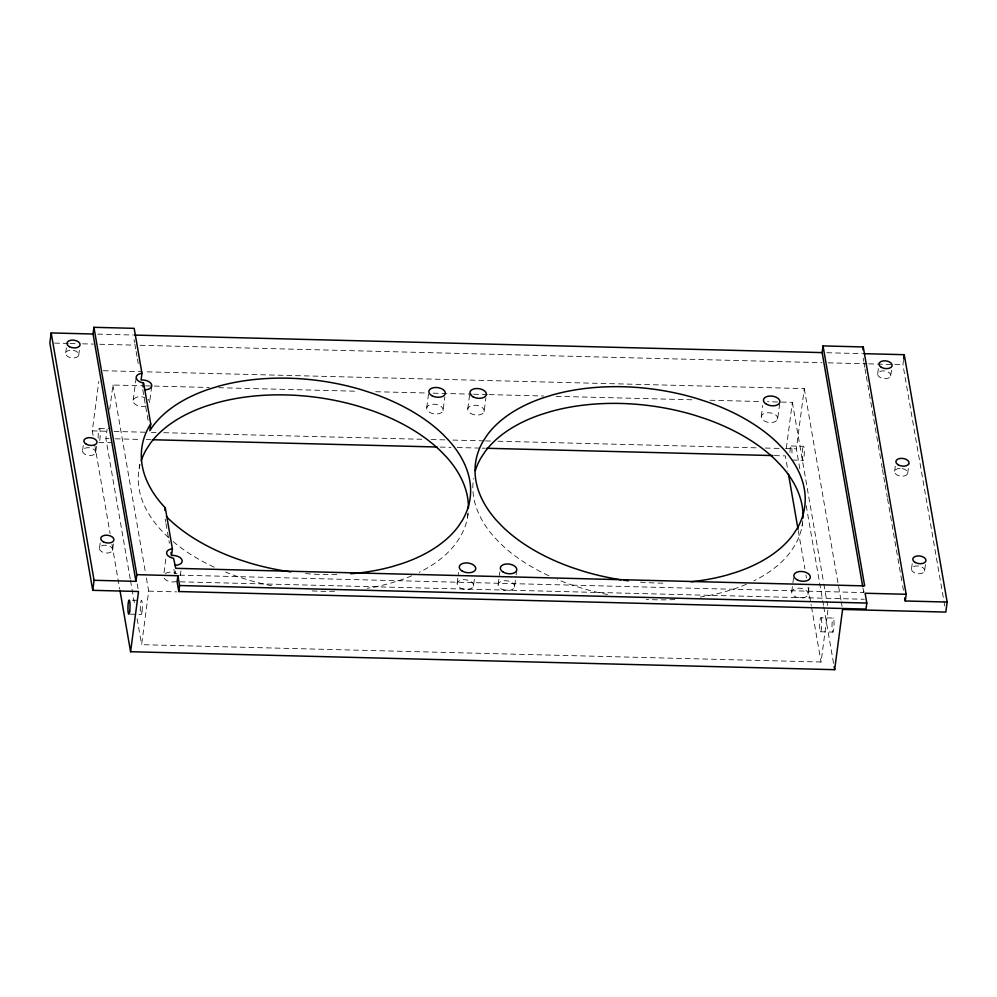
<?xml version="1.0" encoding="UTF-8"?>
<svg xmlns="http://www.w3.org/2000/svg" width="997" height="997" viewBox="0 0 997 997"><rect width="100%" height="100%" fill="white"/><g stroke="black" fill="none" stroke-linecap="round" stroke-linejoin="round"><path stroke-width="0.75" stroke-dasharray="4.99 3.74" d="M65.69 352.876L66.625 345.71M78.726 355.231L79.86 346.632M82.601 450.42L83.549 443.241M93.082 435.477L92.285 430.878L98.803 381.465M95.637 452.775A6.643 3.863 7.5 0 0 86.764 447.753A6.643 3.863 7.5 0 0 84.957 454.258A6.643 3.863 7.5 0 0 95.637 452.775L96.958 442.73M130.246 579.02L105.881 438.555L107.09 429.371M109.707 409.493L112.935 385.016L144.029 385.814M99.513 547.951L100.46 540.785M112.561 550.319A6.643 3.863 7.5 0 0 103.676 545.297A6.643 3.863 7.5 0 0 101.868 551.79A6.643 3.863 7.5 0 0 112.561 550.319L113.683 541.707M133.199 400.146L136.091 378.187M139.169 468.59L139.742 464.191M151.706 386.362L149.513 403.087A8.3 4.835 7.5 0 0 148.042 399.348M827.909 610.002L821.054 662.008L141.624 644.673L148.678 591.134L145.761 574.347M164.019 572.664L166.138 556.563M175.073 573.686L175.422 571.007M180.332 575.506L180.931 570.945M426.741 407.636L428.536 393.952M443.042 410.577A8.3 4.835 7.5 0 0 431.938 404.308A8.3 4.835 7.5 0 0 429.682 412.434A8.3 4.835 7.5 0 0 443.042 410.577L444.836 396.893M467.792 408.683L469.587 394.999M457.162 583.083L458.558 572.44M467.493 517.593L468.092 513.031M484.093 411.624A8.3 4.835 7.5 0 0 472.989 405.355A8.3 4.835 7.5 0 0 470.734 413.481A8.3 4.835 7.5 0 0 484.093 411.624L485.888 397.94M473.463 586.037A8.3 4.835 7.5 0 0 462.359 579.768A8.3 4.835 7.5 0 0 460.103 587.881A8.3 4.835 7.5 0 0 473.463 586.037L474.46 578.422M498.213 584.13L499.809 571.966M514.514 587.083A8.3 4.835 7.5 0 0 503.423 580.815A8.3 4.835 7.5 0 0 501.155 588.928A8.3 4.835 7.5 0 0 514.514 587.083L515.923 576.428M516.122 574.908L516.72 570.346M761.322 416.173L762.717 405.517M777.623 419.114A8.3 4.835 7.5 0 0 766.519 412.845A8.3 4.835 7.5 0 0 764.263 420.958A8.3 4.835 7.5 0 0 777.623 419.114L779.629 403.91M786.321 448.239L792.366 402.352L767.491 401.716M799.806 468.777L796.354 448.837L804.28 388.606L143.742 371.756M791.743 591.62L793.749 576.416M802.087 526.129L802.485 523.089M808.044 594.561A8.3 4.835 7.5 0 0 796.952 588.292A8.3 4.835 7.5 0 0 794.696 596.418A8.3 4.835 7.5 0 0 808.044 594.561L809.053 586.959M877.721 373.588L878.856 364.989M890.757 375.944A6.643 3.863 7.5 0 0 881.884 370.934A6.643 3.863 7.5 0 0 880.077 377.427A6.643 3.863 7.5 0 0 890.757 375.944L891.517 370.211M179.56 575.144L863.763 592.592L864.299 588.579M944.77 605.977L902.933 364.74L903.506 360.44M894.633 471.132L895.767 462.521M907.669 473.488L909.002 463.443M911.545 568.664L912.679 560.065M924.593 571.032A6.643 3.863 7.5 0 0 915.707 566.009A6.643 3.863 7.5 0 0 913.9 572.502A6.643 3.863 7.5 0 0 924.593 571.032L925.914 560.987M97.694 334.132L133.274 335.029M826.8 352.726L862.38 353.636M54.523 343.093L68.531 343.454M70.089 343.491L76.32 343.653M82.539 343.815L93.444 344.09M99.663 344.252L133.91 345.124M140.141 345.286L821.989 362.671M828.208 362.833L867.128 363.83M868.686 363.868L902.933 364.74M103.327 370.722L142.185 371.719M145.587 385.851L209.333 387.472M218.655 387.708L357.026 391.248M375.682 391.721L426.99 393.03M433.209 393.179L472.08 394.176M473.637 394.214L487.633 394.575M489.178 394.613L543.602 395.996M556.039 396.32L692.853 399.809M709.964 400.246L761.272 401.554M99.476 428.324L110.256 428.598M791.219 445.971L803.545 446.282A7.054 1.022 -88.5 0 1 803.981 457.473A7.054 1.022 -88.5 0 1 802.236 456.14A7.054 1.022 -88.5 0 1 803.545 446.282M92.285 430.878L107.838 431.277M114.044 431.439L145.138 432.224M151.357 432.386L156.018 432.499M163.782 432.698L421.781 439.278M431.115 439.515L445.098 439.876M452.875 440.076L483.956 440.873M485.514 440.911L491.72 441.073M497.939 441.222L759.053 447.89M765.272 448.039L779.255 448.401M785.474 448.563L796.354 448.837M105.881 438.555L108.997 438.63M115.216 438.792L140.091 439.428M146.31 439.59L150.971 439.702M440.163 447.08L451.043 447.354M457.262 447.516L480.579 448.114M482.137 448.152L485.24 448.226M774.432 455.604L785.312 455.878L787.966 471.157M98.902 442.356L111.215 442.668M792.191 460.041L802.971 460.315M180.183 581.812L864.312 599.259M148.678 591.134L176.656 591.857M132.339 600.182L138.496 600.331M821.005 617.741A7.054 1.022 -88.5 0 1 821.441 628.92A7.054 1.022 -88.5 0 1 819.708 627.599A7.054 1.022 -88.5 0 1 821.005 617.741L833.33 618.053A7.054 1.022 -88.5 0 1 833.766 629.244A7.054 1.022 -88.5 0 1 832.034 627.911A7.054 1.022 -88.5 0 1 833.33 618.053M130.233 614.164L141.001 614.439M820.431 631.762L832.757 632.086M863.178 358.21L863.714 361.263M863.975 362.796L864.773 367.37M865.035 368.902L866.094 375.009M866.356 376.53L873.509 417.755M873.771 419.288L881.186 462.035M881.448 463.568L882.245 468.141M882.507 469.674L883.566 475.781M883.828 477.301L884.887 483.408M885.149 484.941L887.268 497.154M887.542 498.687L894.683 539.913M894.945 541.433L902.36 584.18M902.634 585.713L903.419 590.299M862.966 588.006L863.763 592.592M804.28 388.606L840.982 600.256M841.244 601.789L842.054 606.388M792.366 402.352L823.609 582.51M823.871 584.043L827.572 605.416M806.199 505.579L822.413 599.135M822.687 600.668L823.485 605.266M823.746 606.799L833.853 665.086M798.285 530.703L804.903 568.876M805.962 574.982L806.498 578.036M808.081 587.196L811.259 605.515M811.521 607.036L821.054 662.008M134.059 339.541L134.583 342.544M134.844 344.04L135.879 350.047M136.14 351.542L137.187 357.549M137.449 359.057L138.222 363.556M142.745 389.628L148.279 421.557M165.178 519.026L165.714 522.067M165.976 523.587L169.403 543.353M173.902 569.337L174.649 573.599M112.935 385.016L145.5 572.814M137.187 583.831L138.247 589.962M130.507 580.553L134.483 603.447M137.125 618.726L141.624 644.673M94.69 444.687L110.106 533.632M111.976 544.374L119.677 588.841M146.198 405.978A8.3 4.835 7.5 0 1 133.149 401.417A8.3 4.835 7.5 0 1 144.727 397.479M176.619 581.425A8.3 4.835 7.5 0 1 163.57 576.864M165.377 573.449A8.3 4.835 7.5 0 1 176.98 573.749M802.797 520.783A166.025 96.647 7.5 0 1 794.858 545.371L790.895 551.403A166.025 96.647 7.5 0 1 753.807 580.877M746.354 584.292A166.025 96.647 7.5 0 1 734.764 588.716L725.205 591.682A166.025 96.647 7.5 0 1 700.305 597.016M674.819 599.558A166.025 96.647 7.5 0 1 646.318 599.421M607.597 594.548A166.025 96.647 7.5 0 1 581.226 588.006L570.546 584.529A166.025 96.647 7.5 0 1 557.311 579.481M548.836 575.755A166.025 96.647 7.5 0 1 500.918 544.001L494.824 537.719A166.025 96.647 7.5 0 1 473.525 478.448M662.855 583.133A166.025 96.647 7.5 0 1 639.887 582.074M468.079 513.592A166.025 96.647 7.5 0 1 460.278 536.835L456.314 542.867A166.025 96.647 7.5 0 1 419.226 572.34M411.773 575.768A166.025 96.647 7.5 0 1 400.183 580.192L390.612 583.145A166.025 96.647 7.5 0 1 367.245 588.242M334.606 591.233A166.025 96.647 7.5 0 1 308.858 590.71M271.595 585.725A166.025 96.647 7.5 0 1 246.645 579.469L235.965 576.004A166.025 96.647 7.5 0 1 225.621 572.116M214.255 567.218A166.025 96.647 7.5 0 1 173.092 541.545M168.518 537.52A166.025 96.647 7.5 0 1 166.337 535.476L160.243 529.183A166.025 96.647 7.5 0 1 140.041 464.627M336.799 574.509A166.025 96.647 7.5 0 1 302.415 573.275M789.936 452.214A7.054 1.022 -88.5 0 1 791.356 446.133A7.054 1.022 -88.5 0 1 791.83 455.542M98.18 438.182A7.054 1.022 -88.5 0 1 99.301 428.299A7.054 1.022 -88.5 0 1 100.124 437.309A7.054 1.022 -88.5 0 1 98.441 441.023M73.255 350.308A6.643 3.863 7.5 0 1 77.978 356.44A6.643 3.863 7.5 0 1 67.21 356.166A6.643 3.863 7.5 0 1 69.852 350.221M902.198 468.553A6.643 3.863 7.5 0 1 906.622 474.958A6.643 3.863 7.5 0 1 895.493 473.812A6.643 3.863 7.5 0 1 900.478 468.378M142.01 611.597A7.054 1.022 -88.5 0 0 141.574 600.406A7.054 1.022 -88.5 0 0 140.278 610.264A7.054 1.022 -88.5 0 0 142.01 611.597"/><path stroke-width="1.5" d="M51.171 332.936L94.067 580.291L135.941 581.351L93.045 334.007L51.171 332.936L49.85 342.98L92.746 590.324L138.521 591.495L130.582 651.726L834.651 669.685L842.577 609.454L945.829 612.083L947.15 602.051L904.254 354.695L863.938 353.673M93.045 334.007L93.93 327.315L134.159 328.337L141.973 373.377L141.088 380.069L142.708 379.982A8.3 4.835 7.5 0 1 151.768 385.104A8.3 4.835 7.5 0 1 144.403 389.802M92.746 590.324L94.067 580.291M143.094 386.948L143.132 382.885A8.3 4.835 7.5 0 1 136.228 377.988A8.3 4.835 7.5 0 1 141.487 373.401L141.973 373.377M143.63 382.935L150.746 423.987L149.862 430.679L152.553 426.579A166.025 96.647 7.5 0 1 208.685 389.266L218.256 386.3A166.025 96.647 7.5 0 1 362.223 389.977L372.903 393.454A166.025 96.647 7.5 0 1 442.531 433.982L448.625 440.263A166.025 96.647 7.5 0 1 462.471 520.11L458.52 526.142A166.025 96.647 7.5 0 1 402.377 563.455L392.818 566.421A166.025 96.647 7.5 0 1 350.807 573.749M135.941 581.351L136.813 574.658L93.93 327.315M164.916 510.452L165.278 507.772L163.321 505.766A166.025 96.647 7.5 0 1 149.475 425.918L150.746 423.987M174.836 565.249A8.3 4.835 7.5 0 0 182.189 560.551A8.3 4.835 7.5 0 0 173.129 555.429L171.509 555.516L172.394 548.824L165.278 507.772M136.813 574.658L177.877 575.718L177.08 581.737L178.787 591.545L866.007 609.08L866.804 603.06L865.109 593.24L906.161 594.287L905.276 600.979L947.15 602.051M178.787 591.545L179.572 585.526L177.877 575.718M862.704 586.473L822.151 352.602L823.036 345.909L863.265 346.944L906.161 594.287M862.916 349.623L863.265 346.944M903.693 359.007L904.254 354.695M172.394 548.824L171.92 548.849A8.3 4.835 7.5 0 0 166.649 553.435A8.3 4.835 7.5 0 0 173.565 558.332L175.771 568.327L864.648 585.9L823.036 345.909M134.832 335.079L822.151 352.602M152.529 439.739L437.047 447.005M486.798 448.276L772.874 455.567M179.572 585.526L866.804 603.06M166.387 516.521L168.53 518.739A166.025 96.647 7.5 0 0 238.171 559.267L248.851 562.744A166.025 96.647 7.5 0 0 290.912 571.904M904.74 597.926L905.276 600.979M834.115 666.619L834.651 669.685M788.49 474.211L798.024 529.17M170.986 552.475L171.509 555.516M119.952 590.374L130.582 651.726M690.909 581.774A166.025 96.647 7.5 0 0 727.399 574.945L736.97 571.991A166.025 96.647 7.5 0 0 793.101 534.666L797.064 528.647A166.025 96.647 7.5 0 0 783.218 448.8L777.124 442.506A166.025 96.647 7.5 0 0 707.484 401.978L696.803 398.513A166.025 96.647 7.5 0 0 552.837 394.837L543.278 397.791A166.025 96.647 7.5 0 0 487.134 435.116L483.184 441.148A166.025 96.647 7.5 0 0 497.029 520.995L503.124 527.276A166.025 96.647 7.5 0 0 572.752 567.804L583.432 571.281A166.025 96.647 7.5 0 0 621.193 579.818M628.372 580.827A166.025 96.647 7.5 0 1 624.06 580.242M475.37 470.547A166.025 96.647 7.5 0 1 480.978 457.872L484.941 451.84A166.025 96.647 7.5 0 1 541.072 414.528L550.631 411.562A166.025 96.647 7.5 0 1 694.61 415.238L705.278 418.715A166.025 96.647 7.5 0 1 774.918 459.243L781.012 465.524A166.025 96.647 7.5 0 1 802.971 518.079M141.213 460.714A166.025 96.647 7.5 0 1 146.397 449.335L150.348 443.316A166.025 96.647 7.5 0 1 206.491 405.991L216.05 403.037A166.025 96.647 7.5 0 1 360.017 406.701L370.697 410.178A166.025 96.647 7.5 0 1 440.338 450.706L446.432 456.987A166.025 96.647 7.5 0 1 468.416 508.196M462.309 571.144A8.3 4.835 7.5 0 0 475.669 569.299A8.3 4.835 7.5 0 0 464.565 563.031A8.3 4.835 7.5 0 0 462.309 571.144M431.888 395.697A8.3 4.835 7.5 0 0 445.235 393.852A8.3 4.835 7.5 0 0 434.144 387.584A8.3 4.835 7.5 0 0 431.888 395.697M472.939 396.744A8.3 4.835 7.5 0 0 486.299 394.899A8.3 4.835 7.5 0 0 475.195 388.631A8.3 4.835 7.5 0 0 472.939 396.744M766.469 404.234A8.3 4.835 7.5 0 0 779.828 402.389A8.3 4.835 7.5 0 0 768.724 396.121A8.3 4.835 7.5 0 0 766.469 404.234M796.89 579.681A8.3 4.835 7.5 0 0 810.249 577.836A8.3 4.835 7.5 0 0 799.145 571.568A8.3 4.835 7.5 0 0 796.89 579.681M503.36 572.191A8.3 4.835 7.5 0 0 516.72 570.346A8.3 4.835 7.5 0 0 505.616 564.078A8.3 4.835 7.5 0 0 503.36 572.191M129.697 611.286A7.054 1.022 -88.5 0 0 129.261 600.094A7.054 1.022 -88.5 0 0 127.965 609.952A7.054 1.022 -88.5 0 0 129.697 611.286M103.19 541.757A6.643 3.863 7.5 0 0 113.882 540.274A6.643 3.863 7.5 0 0 104.997 535.264A6.643 3.863 7.5 0 0 103.19 541.757M86.278 444.213A6.643 3.863 7.5 0 0 96.958 442.73A6.643 3.863 7.5 0 0 88.085 437.72A6.643 3.863 7.5 0 0 86.278 444.213M69.366 346.669A6.643 3.863 7.5 0 0 80.047 345.199A6.643 3.863 7.5 0 0 71.173 340.176A6.643 3.863 7.5 0 0 69.366 346.669M915.221 562.47A6.643 3.863 7.5 0 0 925.914 560.987A6.643 3.863 7.5 0 0 917.028 555.977A6.643 3.863 7.5 0 0 915.221 562.47M898.309 464.926A6.643 3.863 7.5 0 0 909.002 463.443A6.643 3.863 7.5 0 0 900.117 458.433A6.643 3.863 7.5 0 0 898.309 464.926M881.398 367.382A6.643 3.863 7.5 0 0 892.078 365.911A6.643 3.863 7.5 0 0 883.205 360.889A6.643 3.863 7.5 0 0 881.398 367.382"/></g></svg>
